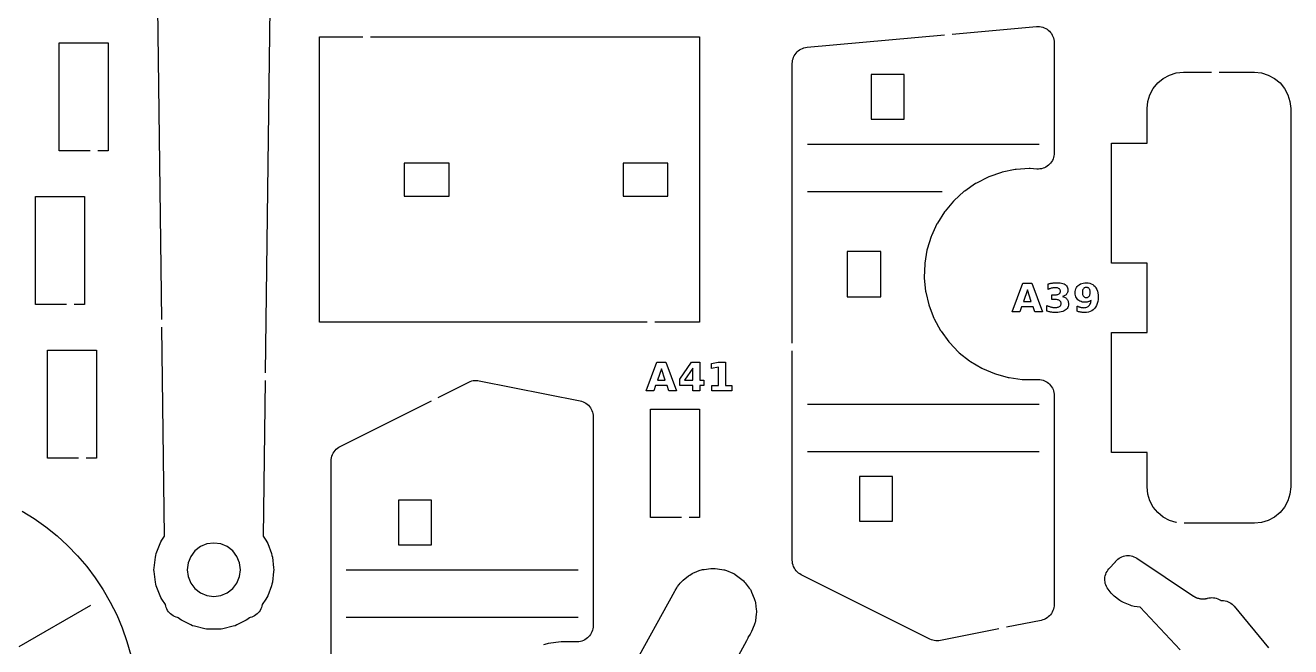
# Model space of a CAD drawing. Header units: millimetres. Extents: x 3 to 297, y 5 to 294.
# Drawn here: x 184.1 to 291.1, y 69.5 to 122 of the extents above; entities that cross this region are included whole.
import ezdxf

# ---------------------------------------------------------------- set-up
doc = ezdxf.new("R2010")
doc.units = ezdxf.units.MM
for name, color, linetype in [('CUT', 1, 'CONTINUOUS'), ('ENGRAVE', 5, 'CONTINUOUS'), ('SCORE', 7, 'CONTINUOUS')]:
    doc.layers.add(name, color=color, linetype=linetype)

msp = doc.modelspace()

# ---------------------------------------------------------------- linework, layer by layer
at = {"layer": 'CUT', "color": 1}
for points in [[(195.6025, 97.1514), (194.926, 149.925)], [(205.0186, 145.6004), (204.3398, 92.6547)], [(236.65, 96.925), (208.925, 96.925), (208.925, 121.075), (212.6, 121.075)], [(213.25, 121.075), (241.075, 121.075), (241.075, 96.925), (237.3, 96.925)], [(248.925, 95.1589), (248.925, 118.8147), (248.9316, 118.9483), (248.9516, 119.0824), (248.9847, 119.214), (249.0306, 119.3416), (249.0889, 119.4641), (249.159, 119.5802), (249.2401, 119.6889), (249.3316, 119.789), (249.4325, 119.8797), (249.5418, 119.96), (249.6585, 120.0291), (249.7814, 120.0864), (249.9094, 120.1313), (250.0412, 120.1633), (250.1737, 120.182), (261.7892, 121.238)], [(262.4365, 121.2968), (269.5773, 121.946), (269.7097, 121.9515), (269.8439, 121.944), (269.9766, 121.9234), (270.1067, 121.89), (270.233, 121.8441), (270.3541, 121.786), (270.469, 121.7164), (270.5766, 121.6359), (270.6758, 121.5453), (270.7657, 121.4455), (270.8454, 121.3374), (270.9142, 121.222), (270.9713, 121.1004), (271.0164, 120.9739), (271.0489, 120.8435), (271.0685, 120.7106), (271.075, 120.5783), (271.075, 111.2542), (271.0687, 111.1238), (271.0496, 110.9928), (271.0181, 110.8642), (270.9743, 110.7392), (270.9186, 110.619), (270.8517, 110.5048), (270.7741, 110.3975), (270.6866, 110.2982), (270.5899, 110.2077), (270.4849, 110.127), (270.3727, 110.0567), (270.2542, 109.9976), (270.1306, 109.9501), (270.003, 109.9148), (269.8726, 109.8918), (269.7405, 109.8816), (269.61, 109.884), (269.0409, 109.9221), (268.9591, 109.9221), (267.8513, 109.8479), (267.7703, 109.837), (266.6822, 109.6159), (266.6034, 109.5943), (265.5545, 109.2301), (265.4793, 109.1982), (264.4883, 108.6974), (264.418, 108.6558), (263.5026, 108.0274), (263.4385, 107.9767), (262.615, 107.2319), (262.5582, 107.1732), (261.8413, 106.3253), (261.7929, 106.2595), (261.1954, 105.3236), (261.1561, 105.252), (260.6888, 104.2448), (260.6594, 104.1685), (260.3304, 103.1081), (260.3115, 103.0286), (260.1268, 101.9337), (260.1186, 101.8524), (260.0815, 100.7427), (260.0843, 100.661), (260.1954, 99.5563), (260.209, 99.4757), (260.4664, 98.3956), (260.4906, 98.3176), (260.8896, 97.2814), (260.924, 97.2073), (261.4576, 96.2336), (261.5016, 96.1647), (262.1602, 95.2708), (262.213, 95.2084), (262.9849, 94.4103), (263.0455, 94.3555), (263.9169, 93.6674), (263.9843, 93.6211), (264.9396, 93.0553), (265.0125, 93.0184), (266.0347, 92.585), (266.1119, 92.5582), (267.1828, 92.2648), (267.2629, 92.2485), (268.3633, 92.1006), (268.4448, 92.0951), (269.5552, 92.0951), (269.61, 92.0988), (269.7405, 92.1012), (269.8726, 92.0909), (270.003, 92.068), (270.1306, 92.0327), (270.2542, 91.9852), (270.3727, 91.926), (270.4849, 91.8558), (270.5899, 91.7751), (270.6866, 91.6846), (270.7741, 91.5853), (270.8517, 91.478), (270.9186, 91.3637), (270.9743, 91.2436), (271.0181, 91.1186), (271.0496, 90.99), (271.0687, 90.859), (271.075, 90.7285), (271.075, 73.0639), (271.0685, 72.9311), (271.0487, 72.7977), (271.016, 72.6669), (270.9706, 72.5399), (270.913, 72.418), (270.8437, 72.3023), (270.7634, 72.194), (270.6729, 72.094), (270.5731, 72.0034), (270.4648, 71.923), (270.3492, 71.8536), (270.2274, 71.7958), (270.1004, 71.7503), (269.9715, 71.7178), (267.0387, 71.1312)], [(189.55, 111.425), (186.925, 111.425), (186.925, 120.575), (191.075, 120.575), (191.075, 111.425), (190.2, 111.425)], [(281.4217, 79.9816), (281.4, 79.9837), (280.8231, 80.1587), (280.2914, 80.4429), (279.8254, 80.8254), (279.4429, 81.2914), (279.1587, 81.8231), (278.9837, 82.4), (278.925, 82.9963), (278.925, 85.925), (275.925, 85.925), (275.925, 96.075), (278.925, 96.075), (278.925, 101.925), (275.925, 101.925), (275.925, 112.075), (278.925, 112.075), (278.925, 115.0037), (278.9837, 115.6), (279.1587, 116.1769), (279.4429, 116.7086), (279.8254, 117.1746), (280.2914, 117.5571), (280.8231, 117.8413), (281.4, 118.0163), (281.9963, 118.075), (284.377, 118.075)], [(285.027, 118.075), (288.0037, 118.075), (288.6, 118.0163), (289.1769, 117.8413), (289.7086, 117.5571), (290.1746, 117.1746), (290.5571, 116.7086), (290.8413, 116.1769), (291.0163, 115.6), (291.075, 115.0037), (291.075, 82.9963), (291.0163, 82.4), (290.8413, 81.8231), (290.5571, 81.2914), (290.1746, 80.8254), (289.7086, 80.4429), (289.1769, 80.1587), (288.6, 79.9837), (288.0037, 79.925), (282.0689, 79.925)], [(187.55, 98.425), (184.925, 98.425), (184.925, 107.575), (189.075, 107.575), (189.075, 98.425), (188.2, 98.425)], [(204.3315, 92.0048), (204.1628, 78.8504), (204.1633, 78.8392), (204.1692, 78.8295), (204.4006, 78.4943), (204.4854, 78.3541), (204.5526, 78.2047), (204.8697, 77.3686), (204.9184, 77.2123), (204.9479, 77.0512), (205.0557, 76.1635), (205.0656, 76), (205.0557, 75.8365), (204.9479, 74.9488), (204.9184, 74.7877), (204.8697, 74.6314), (204.5526, 73.7953), (204.4854, 73.6459), (204.4006, 73.5057), (204.0948, 73.0627), (204.0866, 73.0494), (204.0606, 72.9269), (204.0207, 72.8003), (203.9688, 72.6782), (203.9054, 72.5617), (203.831, 72.4518), (203.7464, 72.3496), (203.6523, 72.256), (203.5497, 72.172), (203.4394, 72.0982), (203.3226, 72.0354), (203.2002, 71.9841), (203.0734, 71.9449), (203.0205, 71.934), (203.0053, 71.9299), (202.9066, 71.8513), (202.9054, 71.8529), (202.8776, 71.8311), (202.7374, 71.7464), (201.9456, 71.3308), (201.7963, 71.2636), (201.6399, 71.2149), (200.7717, 71.0009), (200.6106, 70.9713), (200.4471, 70.9615), (199.5529, 70.9615), (199.3894, 70.9713), (199.2283, 71.0009), (198.3601, 71.2149), (198.2037, 71.2636), (198.0544, 71.3308), (197.2626, 71.7464), (197.1224, 71.8311), (197.0946, 71.8529), (197.0934, 71.8513), (196.9947, 71.9299), (196.9795, 71.934), (196.9266, 71.9449), (196.7998, 71.9841), (196.6774, 72.0354), (196.5606, 72.0982), (196.4503, 72.172), (196.3477, 72.256), (196.2536, 72.3496), (196.169, 72.4518), (196.0946, 72.5617), (196.0312, 72.6782), (195.9793, 72.8003), (195.9394, 72.9269), (195.9134, 73.0494), (195.9052, 73.0627), (195.5994, 73.5057), (195.5146, 73.6459), (195.4474, 73.7953), (195.1303, 74.6314), (195.0816, 74.7877), (195.0521, 74.9488), (194.9443, 75.8365), (194.9344, 76), (194.9443, 76.1635), (195.0521, 77.0512), (195.0816, 77.2123), (195.1303, 77.3686), (195.4474, 78.2047), (195.5146, 78.3541), (195.5994, 78.4943), (195.8308, 78.8295), (195.8367, 78.8392), (195.8372, 78.8504), (195.6109, 96.5014)], [(188.55, 85.425), (185.925, 85.425), (185.925, 94.575), (190.075, 94.575), (190.075, 85.425), (189.2, 85.425)], [(266.4013, 71.0038), (261.4504, 70.0136), (261.3238, 69.9944), (261.1942, 69.9872), (261.0644, 69.9922), (260.9358, 70.0094), (260.8093, 70.0387), (260.6862, 70.0798), (260.5691, 70.1316), (249.6834, 75.5745), (249.5646, 75.6415), (249.4515, 75.7213), (249.3471, 75.812), (249.2523, 75.9128), (249.1681, 76.0226), (249.0954, 76.1403), (249.0348, 76.2647), (248.9871, 76.3945), (248.9527, 76.5285), (248.9319, 76.6653), (248.925, 76.8016), (248.925, 94.5089)], [(218.9808, 90.5742), (221.5691, 91.8684), (221.6862, 91.9202), (221.8093, 91.9613), (221.9358, 91.9906), (222.0644, 92.0078), (222.1942, 92.0128), (222.3238, 92.0056), (222.4504, 91.9864), (230.9715, 90.2822), (231.1004, 90.2497), (231.2274, 90.2042), (231.3492, 90.1464), (231.4648, 90.077), (231.5731, 89.9966), (231.6729, 89.906), (231.7634, 89.806), (231.8437, 89.6977), (231.913, 89.582), (231.9706, 89.4601), (232.016, 89.3331), (232.0487, 89.2023), (232.0685, 89.0689), (232.075, 88.9361), (232.075, 71.2715), (232.0687, 71.141), (232.0496, 71.01), (232.0181, 70.8814), (231.9743, 70.7564), (231.9186, 70.6363), (231.8517, 70.522), (231.7741, 70.4147), (231.6866, 70.3154), (231.5899, 70.2249), (231.4849, 70.1442), (231.3727, 70.074), (231.2542, 70.0148), (231.1306, 69.9673), (231.003, 69.932), (230.8726, 69.9091), (230.7405, 69.8988), (230.61, 69.9012), (230.5552, 69.9049), (229.4448, 69.9049), (229.3633, 69.8994), (228.2629, 69.7515), (228.1828, 69.7352), (227.875, 69.6508)], [(209.925, 57.9932), (209.925, 85.1984), (209.9319, 85.3347), (209.9527, 85.4715), (209.9871, 85.6055), (210.0348, 85.7353), (210.0954, 85.8597), (210.1681, 85.9774), (210.2523, 86.0872), (210.3471, 86.188), (210.4515, 86.2787), (210.5646, 86.3585), (210.6834, 86.4255), (218.3994, 90.2835)], [(239.55, 80.425), (236.925, 80.425), (236.925, 89.575), (241.075, 89.575), (241.075, 80.425), (240.2, 80.425)], [(183.7875, 80.9525), (184.8126, 80.3178), (185.7966, 79.6212), (186.7359, 78.8654), (187.6268, 78.0532), (188.4661, 77.1876), (189.2505, 76.2721), (189.9771, 75.3099), (190.643, 74.3049), (191.2458, 73.2608), (191.7832, 72.1816), (192.2532, 71.0713), (192.6539, 69.9342), (192.9838, 68.7746), (193.2417, 67.5969), (193.4267, 66.4055), (193.5379, 65.2051), (193.575, 64), (193.5379, 62.7949), (193.4267, 61.5945), (193.3996, 61.4199)], [(281.7372, 69.215), (278.3536, 72.8277), (278.3496, 72.8316), (278.344, 72.8326), (277.8268, 72.9007), (277.7147, 72.9204), (277.6032, 72.9503), (277.4963, 72.9892), (276.9264, 73.225), (276.8231, 73.2731), (276.7229, 73.3309), (276.6296, 73.3962), (276.1403, 73.7714), (276.053, 73.8446), (275.9712, 73.9262), (275.898, 74.0135), (275.6272, 74.366), (275.5534, 74.4728), (275.4896, 74.5879), (275.4375, 74.7089), (275.3978, 74.8344), (275.3706, 74.9633), (275.3564, 75.0942), (275.3553, 75.2259), (275.3672, 75.357), (275.3921, 75.4863), (275.4297, 75.6125), (275.4796, 75.7344), (275.5414, 75.8507), (275.6144, 75.9602), (275.6968, 76.0606), (276.2538, 76.6745), (276.2688, 76.6916), (276.2822, 76.7076), (276.2852, 76.7113), (276.371, 76.8075), (276.4672, 76.8961), (276.5717, 76.9747), (276.6835, 77.0427), (276.8013, 77.0993), (276.9243, 77.144), (277.051, 77.1764), (277.1803, 77.1962), (277.3109, 77.2031), (277.4415, 77.1971), (277.5709, 77.1782), (277.6979, 77.1467), (277.8211, 77.1028), (277.9393, 77.047), (278.0499, 76.9807), (282.8474, 73.7752), (282.8593, 73.7674), (282.8703, 73.7604), (282.8825, 73.7529), (282.9366, 73.7204), (282.9614, 73.7064), (282.9844, 73.6941), (283.0098, 73.6812), (283.0596, 73.6575), (283.0856, 73.6459), (283.1097, 73.6359), (283.1362, 73.6256), (283.1881, 73.6069), (283.2151, 73.5978), (283.24, 73.5902), (283.2675, 73.5825), (283.3209, 73.5689), (283.3487, 73.5625), (283.3742, 73.5573), (283.4022, 73.5523), (283.4568, 73.5439), (283.485, 73.5403), (283.5109, 73.5376), (283.5393, 73.5353), (283.5944, 73.5323), (283.6229, 73.5314), (283.6489, 73.5312), (283.6774, 73.5317), (283.7325, 73.534), (283.7609, 73.5359), (283.7869, 73.5382), (283.8152, 73.5415), (283.8698, 73.5491), (283.8979, 73.5537), (283.9235, 73.5585), (283.9514, 73.5645), (284.005, 73.5774), (284.0325, 73.5847), (284.0346, 73.5853), (284.1562, 73.6146), (284.2817, 73.6324), (284.4084, 73.638), (284.535, 73.6316), (284.6604, 73.6131), (284.7835, 73.5826), (284.9031, 73.5406), (285.0182, 73.4873), (285.1276, 73.4232), (285.1719, 73.3913), (285.1775, 73.3877), (285.2756, 73.3927), (285.4058, 73.3866), (285.5347, 73.3677), (285.6611, 73.3363), (285.7838, 73.2926), (285.9016, 73.2371), (286.0135, 73.1702), (286.1182, 73.0927), (286.2148, 73.0053), (286.3011, 72.9103), (289.2027, 69.3791)], [(235.4194, 67.6901), (238.9784, 74.1842), (239.0102, 74.2388), (239.1482, 74.4638), (239.2195, 74.5681), (239.361, 74.7547), (239.4421, 74.8515), (239.6012, 75.0234), (239.6915, 75.1118), (239.8666, 75.2672), (239.9651, 75.3463), (240.1546, 75.4838), (240.2604, 75.5529), (240.4625, 75.6712), (240.5746, 75.7296), (240.7873, 75.8275), (240.9045, 75.8746), (241.1258, 75.9512), (241.2471, 75.9866), (241.3275, 76.0059), (241.4592, 76.0302), (242.024, 76.1046), (242.1423, 76.1146), (242.177, 76.116), (242.2877, 76.1156), (242.3979, 76.1058), (242.9702, 76.0304), (243.1281, 75.9995), (243.1858, 75.9844), (243.3526, 75.9283), (243.8799, 75.7099), (243.9715, 75.6678), (244.0596, 75.6187), (244.1041, 75.5915), (244.2181, 75.5134), (244.6685, 75.1679), (244.7593, 75.0913), (244.7847, 75.0677), (244.8627, 74.9892), (244.9337, 74.9043), (245.2851, 74.4463), (245.3749, 74.3129), (245.405, 74.2614), (245.4833, 74.1038), (245.7017, 73.5765), (245.7367, 73.4819), (245.7643, 73.3849), (245.7766, 73.3342), (245.8019, 73.1984), (245.876, 72.6356), (245.8861, 72.5172), (245.8874, 72.4826), (245.887, 72.3719), (245.8772, 72.2616), (245.8019, 71.6893), (245.771, 71.5315), (245.7559, 71.4738), (245.6998, 71.307), (245.4736, 70.7608), (245.4254, 70.6576), (245.3676, 70.5574), (245.3022, 70.4641), (245.187, 70.3139), (245.1772, 70.2997), (245.1524, 70.2069), (245.1078, 70.0875), (245.0529, 69.9746), (243.3875, 66.9359)]]:
    msp.add_lwpolyline(points, dxfattribs=at)
for points in [[(258.395, 117.895), (255.605, 117.895), (255.605, 114.105), (258.395, 114.105), (258.395, 117.895)], [(216.105, 107.605), (219.895, 107.605), (219.895, 110.395), (216.105, 110.395), (216.105, 107.605)], [(234.605, 107.605), (238.395, 107.605), (238.395, 110.395), (234.605, 110.395), (234.605, 107.605)], [(253.575, 102.925), (253.575, 99.075), (256.425, 99.075), (256.425, 102.925), (253.575, 102.925)], [(257.395, 83.895), (254.605, 83.895), (254.605, 80.105), (257.395, 80.105), (257.395, 83.895)], [(218.395, 81.895), (215.605, 81.895), (215.605, 78.105), (218.395, 78.105), (218.395, 81.895)], [(197.8229, 75.4166), (198.048, 74.873), (198.4062, 74.4062), (198.873, 74.048), (199.4166, 73.8229), (200, 73.7461), (200.5834, 73.8229), (201.127, 74.048), (201.5938, 74.4062), (201.952, 74.873), (202.1771, 75.4166), (202.2539, 76), (202.1771, 76.5834), (201.952, 77.127), (201.5938, 77.5938), (201.127, 77.952), (200.5834, 78.1771), (200, 78.2539), (199.4166, 78.1771), (198.873, 77.952), (198.4062, 77.5938), (198.048, 77.127), (197.8229, 76.5834), (197.7461, 76), (197.8229, 75.4166)]]:
    msp.add_lwpolyline(points, close=True, dxfattribs=at)
at = {"layer": 'ENGRAVE', "color": 5}
for points in [[(267.5312, 97.8), (268.4312, 100.23), (269.1783, 100.23), (270.0784, 97.8), (269.4485, 97.8), (269.2955, 98.2427), (268.3157, 98.2427), (268.1611, 97.8), (267.5312, 97.8)], [(268.4719, 98.6936), (269.1376, 98.6936), (268.8056, 99.6604), (268.4719, 98.6936)], [(271.9315, 99.0575), (271.997, 99.0233), (272.056, 98.984), (272.1084, 98.9394), (272.1543, 98.8897), (272.1933, 98.835), (272.2252, 98.7755), (272.2501, 98.7113), (272.2678, 98.6423), (272.2785, 98.5686), (272.282, 98.4901), (272.2743, 98.3745), (272.2513, 98.2685), (272.2129, 98.1721), (272.1591, 98.0854), (272.0899, 98.0083), (272.0053, 97.9408), (271.9061, 97.8833), (271.7927, 97.8363), (271.6652, 97.7998), (271.5236, 97.7737), (271.3679, 97.758), (271.198, 97.7528), (271.1356, 97.7536), (271.0732, 97.7561), (271.0107, 97.7603), (270.9481, 97.7662), (270.8855, 97.7737), (270.8229, 97.7829), (270.7603, 97.7938), (270.698, 97.8063), (270.6359, 97.8205), (270.574, 97.8364), (270.5124, 97.854), (270.451, 97.8732), (270.451, 98.3566), (270.5095, 98.3285), (270.5679, 98.3028), (270.6261, 98.2795), (270.6843, 98.2586), (270.7422, 98.2401), (270.8001, 98.224), (270.8577, 98.2103), (270.915, 98.1991), (270.972, 98.1904), (271.0287, 98.1842), (271.085, 98.1805), (271.1411, 98.1792), (271.2209, 98.1816), (271.2942, 98.1888), (271.361, 98.2008), (271.4214, 98.2176), (271.4753, 98.2391), (271.5228, 98.2655), (271.5633, 98.2963), (271.5964, 98.3313), (271.6222, 98.3705), (271.6407, 98.4138), (271.6517, 98.4613), (271.6554, 98.5129), (271.6516, 98.566), (271.6403, 98.6146), (271.6214, 98.6588), (271.595, 98.6984), (271.561, 98.7336), (271.5195, 98.7644), (271.4706, 98.7905), (271.4145, 98.8118), (271.3512, 98.8284), (271.2808, 98.8403), (271.2031, 98.8474), (271.1183, 98.8498), (270.8676, 98.8498), (270.8676, 99.2535), (271.1313, 99.2535), (271.2066, 99.2555), (271.2753, 99.2617), (271.3372, 99.272), (271.3925, 99.2864), (271.441, 99.3049), (271.4829, 99.3275), (271.5182, 99.3543), (271.5471, 99.3855), (271.5695, 99.4209), (271.5856, 99.4606), (271.5952, 99.5046), (271.5984, 99.5529), (271.5953, 99.5978), (271.586, 99.6392), (271.5704, 99.677), (271.5485, 99.7113), (271.5204, 99.7421), (271.4861, 99.7694), (271.4461, 99.7928), (271.401, 99.8119), (271.3506, 99.8268), (271.2952, 99.8374), (271.2345, 99.8438), (271.1687, 99.8459), (271.1182, 99.8449), (271.0675, 99.8421), (271.0166, 99.8374), (270.9655, 99.8307), (270.9142, 99.8222), (270.8628, 99.8117), (270.8113, 99.7994), (270.7599, 99.7853), (270.7085, 99.7694), (270.6573, 99.7517), (270.6062, 99.7321), (270.5551, 99.7108), (270.5551, 100.1698), (270.6169, 100.1864), (270.6785, 100.2016), (270.7399, 100.2154), (270.8011, 100.2277), (270.8621, 100.2385), (270.923, 100.2479), (270.9836, 100.2559), (271.0438, 100.2624), (271.1036, 100.2674), (271.1631, 100.2711), (271.2223, 100.2732), (271.2811, 100.274), (271.4323, 100.2696), (271.5703, 100.2567), (271.6951, 100.2351), (271.8066, 100.2049), (271.9049, 100.166), (271.9899, 100.1185), (272.0617, 100.0623), (272.1205, 99.9974), (272.1663, 99.9238), (272.1989, 99.8415), (272.2185, 99.7504), (272.2251, 99.6506), (272.2219, 99.5817), (272.2126, 99.517), (272.197, 99.4567), (272.1752, 99.4007), (272.1471, 99.3489), (272.1128, 99.3015), (272.0723, 99.2584), (272.026, 99.2198), (271.9736, 99.1857), (271.9153, 99.1561), (271.851, 99.1309), (271.7807, 99.1102), (271.8594, 99.0865), (271.9315, 99.0575)], [(273.0639, 98.2806), (273.1127, 98.2602), (273.1608, 98.2417), (273.2082, 98.2252), (273.2548, 98.2106), (273.3008, 98.1979), (273.3463, 98.1873), (273.3916, 98.1785), (273.4367, 98.1717), (273.4816, 98.1668), (273.5264, 98.1639), (273.571, 98.163), (273.6608, 98.1673), (273.7439, 98.1802), (273.82, 98.2018), (273.8893, 98.232), (273.9516, 98.2709), (274.0072, 98.3184), (274.0557, 98.3744), (274.097, 98.4387), (274.1313, 98.5115), (274.1583, 98.5926), (274.1783, 98.682), (274.1911, 98.7798), (274.1538, 98.7538), (274.1157, 98.7301), (274.0767, 98.7086), (274.037, 98.6894), (273.9964, 98.6724), (273.9551, 98.6577), (273.9127, 98.6453), (273.8692, 98.6351), (273.8245, 98.6272), (273.7786, 98.6216), (273.7315, 98.6182), (273.6833, 98.6171), (273.563, 98.6231), (273.4508, 98.6412), (273.3466, 98.6714), (273.2503, 98.7136), (273.1621, 98.7679), (273.0819, 98.8343), (273.012, 98.9106), (272.9548, 98.9945), (272.9104, 99.086), (272.8786, 99.1852), (272.8595, 99.292), (272.8532, 99.4064), (272.8603, 99.5329), (272.8815, 99.6506), (272.9169, 99.7596), (272.9664, 99.86), (273.0301, 99.9517), (273.1079, 100.0347), (273.1976, 100.1068), (273.297, 100.1658), (273.406, 100.2117), (273.5246, 100.2445), (273.6528, 100.2641), (273.7907, 100.2707), (273.9431, 100.2618), (274.0837, 100.2351), (274.2122, 100.1905), (274.3289, 100.1282), (274.4336, 100.048), (274.5264, 99.9501), (274.6059, 99.8358), (274.671, 99.7068), (274.7217, 99.5631), (274.7578, 99.4046), (274.7796, 99.2314), (274.7868, 99.0435), (274.7783, 98.8499), (274.753, 98.6707), (274.7107, 98.5058), (274.6515, 98.3552), (274.5754, 98.2189), (274.4824, 98.097), (274.3747, 97.9919), (274.2544, 97.9058), (274.1215, 97.8389), (273.9761, 97.791), (273.818, 97.7624), (273.6475, 97.7528), (273.5909, 97.7535), (273.5352, 97.7556), (273.4802, 97.7591), (273.4261, 97.764), (273.3728, 97.7703), (273.3203, 97.778), (273.2684, 97.7871), (273.2169, 97.7976), (273.1657, 97.8096), (273.1149, 97.8229), (273.0644, 97.8376), (273.0143, 97.8537), (273.0143, 98.3029), (273.0639, 98.2806)], [(273.888, 99.0358), (273.9315, 99.0506), (273.9704, 99.0713), (274.0049, 99.098), (274.0348, 99.1306), (274.0602, 99.1691), (274.0809, 99.2135), (274.0971, 99.2638), (274.1086, 99.3201), (274.1155, 99.3823), (274.1178, 99.4504), (274.1155, 99.518), (274.1086, 99.5799), (274.0971, 99.6359), (274.0809, 99.6862), (274.0602, 99.7307), (274.0348, 99.7694), (274.0049, 99.8022), (273.9704, 99.8291), (273.9315, 99.85), (273.888, 99.8649), (273.84, 99.8738), (273.7874, 99.8768), (273.7349, 99.8738), (273.6869, 99.8649), (273.6434, 99.85), (273.6044, 99.8291), (273.57, 99.8022), (273.54, 99.7694), (273.5147, 99.7307), (273.4939, 99.6862), (273.4778, 99.6359), (273.4663, 99.5799), (273.4593, 99.518), (273.457, 99.4504), (273.4593, 99.3823), (273.4663, 99.3201), (273.4778, 99.2638), (273.4939, 99.2135), (273.5147, 99.1691), (273.54, 99.1306), (273.57, 99.098), (273.6044, 99.0713), (273.6434, 99.0506), (273.6869, 99.0358), (273.7349, 99.0269), (273.7874, 99.024), (273.84, 99.0269), (273.888, 99.0358)], [(237.2047, 91.1368), (236.5748, 91.1368), (237.4749, 93.5668), (238.2219, 93.5668), (239.122, 91.1368), (238.4921, 91.1368), (238.3391, 91.5795), (237.3593, 91.5795), (237.2047, 91.1368)], [(241.4379, 92.0336), (241.4379, 91.5795), (241.0913, 91.5795), (241.0913, 91.1368), (240.4988, 91.1368), (240.4988, 91.5795), (239.4213, 91.5795), (239.4213, 92.1166), (240.3947, 93.5668), (241.0913, 93.5668), (241.0913, 92.0336), (241.4379, 92.0336)], [(242.6683, 93.1404), (242.1003, 93.0232), (242.1003, 93.4496), (242.665, 93.5668), (243.2607, 93.5668), (243.2607, 91.5698), (243.8141, 91.5698), (243.8141, 91.1368), (242.1149, 91.1368), (242.1149, 91.5698), (242.6683, 91.5698), (242.6683, 93.1404)], [(237.8492, 92.9972), (237.5156, 92.0304), (238.1812, 92.0304), (237.8492, 92.9972)], [(240.4988, 93.0509), (239.812, 92.0336), (240.4988, 92.0336), (240.4988, 93.0509)]]:
    msp.add_lwpolyline(points, close=True, dxfattribs=at)
at = {"layer": 'SCORE', "color": 7}
for points in [[(250.2, 112), (269.8, 112)], [(250.2, 108), (261.5877, 108)], [(250.2, 90), (269.8, 90)], [(250.2, 86), (269.8, 86)], [(211.2, 76), (230.8, 76)], [(183.5263, 69.5), (189.5885, 73)], [(211.2, 72), (230.8, 72)]]:
    msp.add_lwpolyline(points, dxfattribs=at)

doc.saveas('drawing.dxf')
